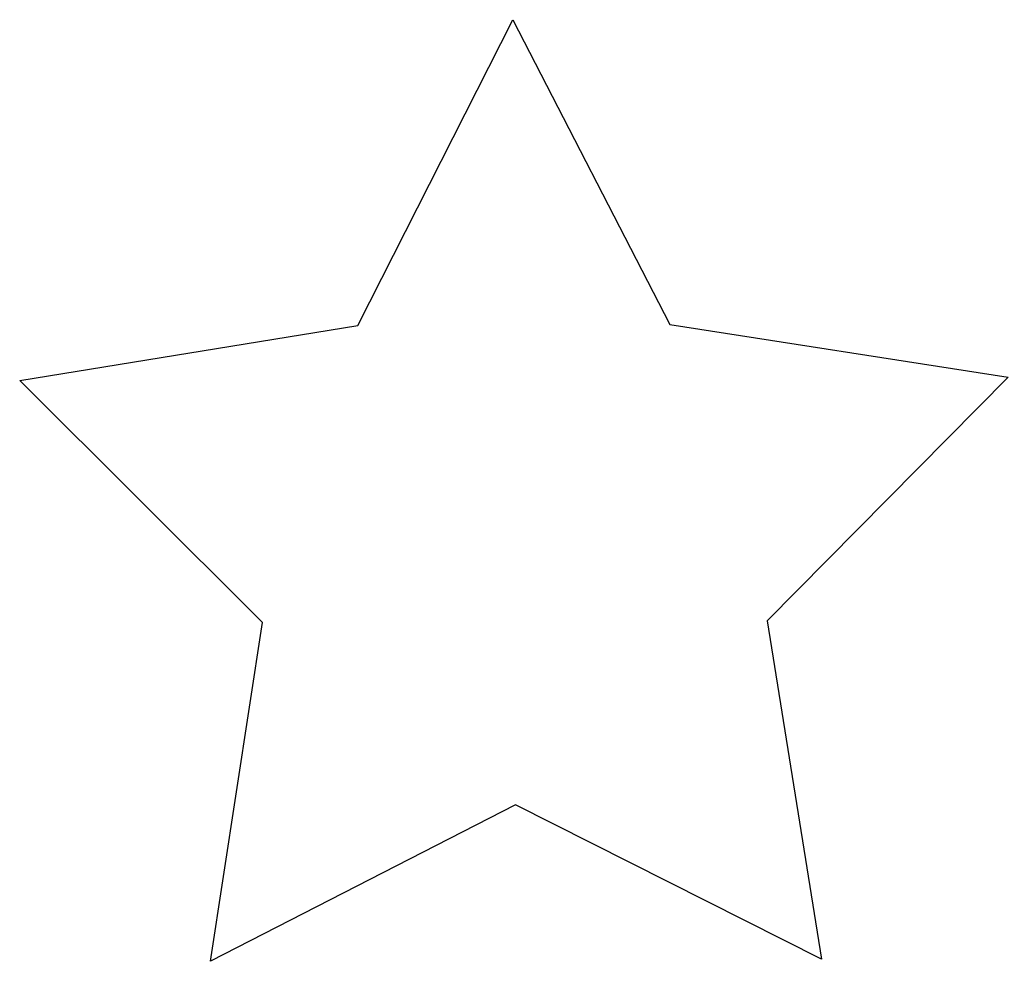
# Model space of a CAD drawing. Extents: x 0.1 to 49.9, y 1.3 to 48.7.
import ezdxf

# ---------------------------------------------------------------- set-up
doc = ezdxf.new("R2010")
doc.units = 0
doc.layers.add('Calque_1', color=7, linetype='CONTINUOUS')

msp = doc.modelspace()

# ---------------------------------------------------------------- linework, layer by layer
at = {"layer": 'Calque_1', "color": 7}
msp.add_lwpolyline([(40.464367, 1.432025), (25.072176, 9.189749), (9.732618, 1.328449), (12.354196, 18.364568), (0.13749, 30.524087), (17.149906, 33.295267), (24.939125, 48.67154), (32.831797, 33.348113), (49.862506, 30.691657), (37.728031, 18.450079), (40.464367, 1.432025)], close=True, dxfattribs=at)

doc.saveas('drawing.dxf')
